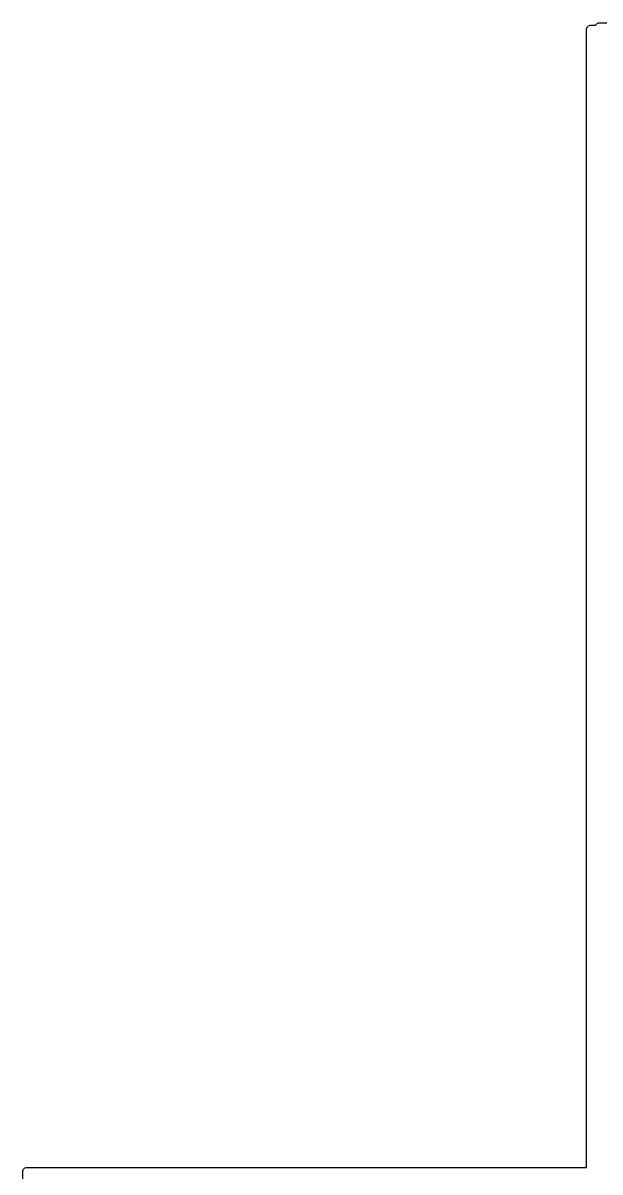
# Model space of a CAD drawing. Header units: millimetres. Extents: x 14 to 286, y -133 to -45.
# Drawn here: x 14.3 to 23.88, y -66.61 to -47.53 of the extents above; entities that cross this region are included whole.
import ezdxf

# ---------------------------------------------------------------- set-up
doc = ezdxf.new("R2010")
doc.units = ezdxf.units.MM
doc.layers.add('User.Drawings', color=9, linetype='CONTINUOUS', true_color=0xc2c2c2)

msp = doc.modelspace()

# ---------------------------------------------------------------- linework, layer by layer
at = {"layer": 'User.Drawings', "linetype": 'CONTINUOUS'}
for p, q in [((23.6525, -47.64), (23.653941, -47.625368)), ((23.6525, -66.530009), (23.6525, -47.64)), ((23.653941, -47.625368), (23.66514, -47.598332)), ((23.66514, -47.598332), (23.685832, -47.57764)), ((23.685832, -47.57764), (23.712868, -47.566441)), ((23.712868, -47.566441), (23.7275, -47.565)), ((23.7275, -47.565), (23.804701, -47.565)), ((23.804701, -47.565), (23.805522, -47.560875)), ((23.805522, -47.560875), (23.832582, -47.533815)), ((23.832582, -47.533815), (23.851716, -47.530009)), ((23.851716, -47.530009), (42.851716, -47.530009)), ((14.301716, -66.580009), (14.305522, -66.560875)), ((14.305522, -66.560875), (14.332582, -66.533815)), ((14.332582, -66.533815), (14.351716, -66.530009)), ((14.351716, -66.530009), (23.6525, -66.530009)), ((14.301716, -85.580009), (14.301716, -66.580009))]:
    msp.add_line(p, q, dxfattribs=at)

doc.saveas('drawing.dxf')
